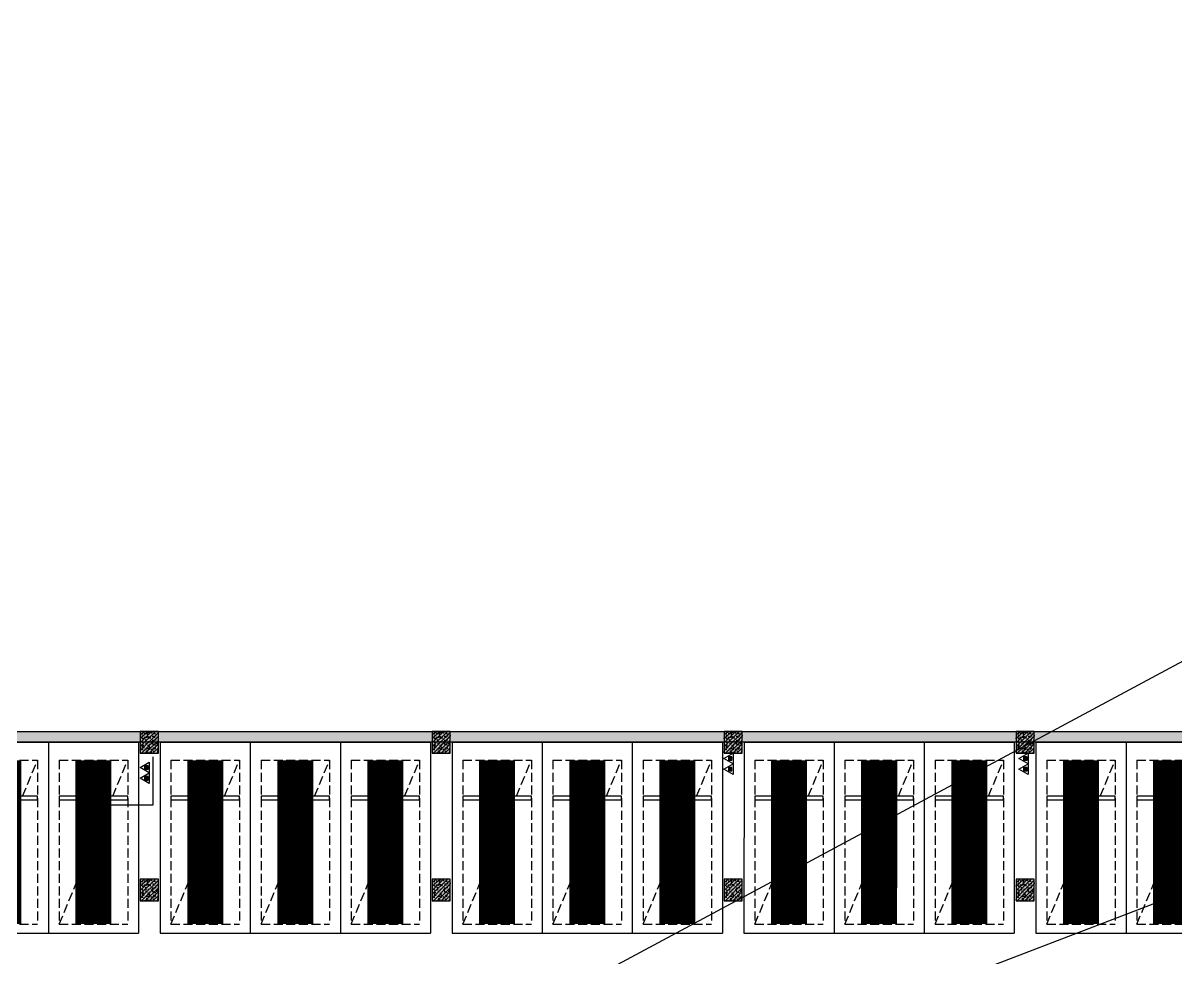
# Model space of a CAD drawing. Extents: x -1338203 to 1886333, y -783476 to 1038610.
# Drawn here: x 764153 to 796142, y 201541 to 227501 of the extents above; entities that cross this region are included whole.
import ezdxf

# ---------------------------------------------------------------- set-up
doc = ezdxf.new("R2010")
doc.units = 0
doc.header["$LTSCALE"] = 1000
doc.header["$MEASUREMENT"] = 0
doc.linetypes.add('A-001-平面B2$0$__DASH', pattern=[0.35, 0.25, -0.1])
for name, color, linetype in [('A-001-车位参照B1$0$A-001-车位参照B1$0$0A-P-PKNG-CAR(A)', 43, 'Continuous'), ('p-a-regular', 5, 'Continuous'), ('S001地下一墙柱$0$0S-CW-HATCH', 251, 'Continuous'), ('S001地下一墙柱$0$0S-CW-HATCH-UP', 251, 'Continuous'), ('S001地下一墙柱$0$0S-CW-LINE', 72, 'Continuous'), ('S001地下一墙柱$0$S001地下一墙柱$0$0S-CC-LINE', 52, 'Continuous'), ('S001地下一墙柱$0$S001地下一墙柱$0$0S-CW-HATCH', 251, 'Continuous'), ('S001地下一墙柱$0$S001地下一墙柱$0$0S-CW-HATCH-UP', 251, 'Continuous'), ('负一层消火栓$0$0P-DIM-FH', 3, 'Continuous'), ('负一层消火栓$0$0P-EQUIP-FH', 7, 'Continuous')]:
    doc.layers.add(name, color=color, linetype=linetype)
doc.layers.add('AAD-A-PROOF', color=30, linetype='Continuous', plot=False)
doc.layers.add('负一层消火栓$0$AAD-A-MODIFY_20230609', color=201, linetype='Continuous', plot=False)

# ---------------------------------------------------------------- blocks, each defined once
blk = doc.blocks.new('S001地下一墙柱')
at = {"layer": 'S001地下一墙柱$0$0S-CW-HATCH'}
h = blk.add_hatch(color=256, dxfattribs=at)
h.dxf.hatch_style = 1
h.paths.add_polyline_path([(-17309, -74640), (-17309, -99060), (34241, -99060), (34241, -105249), (33841, -105249), (33841, -99360), (-17609, -99360), (-17609, -74640)])
at = {"layer": 'S001地下一墙柱$0$0S-CW-HATCH-UP'}
h = blk.add_hatch(dxfattribs=at)
h.set_pattern_fill('钢筋混凝土', color=256, scale=30)
h.set_pattern_definition([(45, (-10063346.176, -927328.15), (-53.0330086, 53.0330086), []), (50, (-10063346.18, -927328.15), (215.1780548, -18.8256405), [22.5, -247.5]), (355, (-10063346.18, -927328.15), (-41.6254, 225.65764), [18, -198]), (100.4514, (-10063328.24, -927329.72), (173.5528145, 206.8318626), [19.122057, -210.3426336]), (46.1842, (-10063346.18, -927268.15), (320.1723146, -49.655704), [33.75, -371.25]), (96.6356, (-10063319.5, -927272.3), (280.398812, 292.235361), [28.683086, -315.5139]), (351.1842, (-10063346.18, -927268.15), (280.398584, 292.23558), [27, -297]), (21, (-10063316.18, -927283.15), (179.0721156, -120.7856672), [22.5, -247.5]), (326, (-10063316.18, -927283.15), (72.9945996, 217.5450135), [18, -198]), (71.4514, (-10063301.25, -927293.21), (252.0667886, 96.759149), [19.122057, -210.3426336]), (37.5, (-10063346.176, -927328.15), (3.6479566, 99.86815615), [0, -195.6, 0, -201, 0, -198.75]), (7.5, (-10063346.18, -927328.15), (78.9208612, 118.3235136), [0, -114.6, 0, -191.1, 0, -75.75]), (327.5, (-10063413.076, -927328.15), (160.14673085, -6.7664615), [0, -75, 0, -234, 0, -310.5]), (317.5, (-10063443.08, -927328.15), (174.9558508, 30.0314947), [0, -97.5, 0, -155.4, 0, -220.5])])
h.paths.add_polyline_path([(-17309, -74640), (-17309, -99060), (34241, -99060), (34241, -105249), (33841, -105249), (33841, -99360), (-17609, -99360), (-17609, -74640)])
at = {"layer": 'S001地下一墙柱$0$S001地下一墙柱$0$0S-CW-HATCH'}
h = blk.add_hatch(color=256, dxfattribs=at)
h.dxf.hatch_style = 1
h.paths.add_polyline_path([(1541, -99060), (1041, -99060), (1041, -99660), (1541, -99660)])
h = blk.add_hatch(color=256, dxfattribs=at)
h.dxf.hatch_style = 1
h.paths.add_polyline_path([(1541, -99060), (1041, -99060), (1041, -99660), (1541, -99660)])
h = blk.add_hatch(color=256, dxfattribs=at)
h.dxf.hatch_style = 1
h.paths.add_polyline_path([(9641, -99060), (9141, -99060), (9141, -99660), (9641, -99660)])
h = blk.add_hatch(color=256, dxfattribs=at)
h.dxf.hatch_style = 1
h.paths.add_polyline_path([(9641, -99060), (9141, -99060), (9141, -99660), (9641, -99660)])
h = blk.add_hatch(color=256, dxfattribs=at)
h.dxf.hatch_style = 1
h.paths.add_polyline_path([(17741, -99060), (17241, -99060), (17241, -99660), (17741, -99660)])
h = blk.add_hatch(color=256, dxfattribs=at)
h.dxf.hatch_style = 1
h.paths.add_polyline_path([(17741, -99060), (17241, -99060), (17241, -99660), (17741, -99660)])
h = blk.add_hatch(color=256, dxfattribs=at)
h.dxf.hatch_style = 1
h.paths.add_polyline_path([(25841, -99060), (25341, -99060), (25341, -99660), (25841, -99660)])
h = blk.add_hatch(color=256, dxfattribs=at)
h.dxf.hatch_style = 1
h.paths.add_polyline_path([(25841, -99060), (25341, -99060), (25341, -99660), (25841, -99660)])
h = blk.add_hatch(color=256, dxfattribs=at)
h.dxf.hatch_style = 1
h.paths.add_polyline_path([(1541, -103160), (1041, -103160), (1041, -103760), (1541, -103760)])
h = blk.add_hatch(color=256, dxfattribs=at)
h.dxf.hatch_style = 1
h.paths.add_polyline_path([(9641, -103160), (9141, -103160), (9141, -103760), (9641, -103760)])
h = blk.add_hatch(color=256, dxfattribs=at)
h.dxf.hatch_style = 1
h.paths.add_polyline_path([(17741, -103160), (17241, -103160), (17241, -103760), (17741, -103760)])
h = blk.add_hatch(color=256, dxfattribs=at)
h.dxf.hatch_style = 1
h.paths.add_polyline_path([(25841, -103160), (25341, -103160), (25341, -103760), (25841, -103760)])
at = {"layer": 'S001地下一墙柱$0$S001地下一墙柱$0$0S-CW-HATCH-UP'}
h = blk.add_hatch(dxfattribs=at)
h.set_pattern_fill('钢筋混凝土', color=256, scale=30)
h.set_pattern_definition([(45, (33851.965, -90108.27), (-53.03301, 53.03301), []), (50, (33851.97, -90108.27), (215.1781, -18.8256), [22.5, -247.5]), (355, (33851.97, -90108.27), (-41.6254, 225.6576), [18, -198]), (100.4514, (33869.9, -90109.84), (173.5528, 206.8319), [19.122, -210.3426]), (46.1842, (33851.97, -90048.27), (320.1723, -49.6557), [33.75, -371.25]), (96.6356, (33878.65, -90052.4), (280.3988, 292.2354), [28.683, -315.514]), (351.1842, (33851.97, -90048.27), (280.3986, 292.2356), [27, -297]), (21, (33881.97, -90063.27), (179.0721, -120.7857), [22.5, -247.5]), (326, (33881.97, -90063.27), (72.9946, 217.545), [18, -198]), (71.4514, (33896.89, -90073.34), (252.0668, 96.7591), [19.122, -210.3426]), (37.5, (33851.965, -90108.27), (3.64796, 99.86816), [0, -195.6, 0, -201, 0, -198.75]), (7.5, (33851.97, -90108.27), (78.92086, 118.3235), [0, -114.6, 0, -191.1, 0, -75.75]), (327.5, (33785.065, -90108.27), (160.14673, -6.76646), [0, -75, 0, -234, 0, -310.5]), (317.5, (33755.07, -90108.27), (174.95585, 30.0315), [0, -97.5, 0, -155.4, 0, -220.5])])
h.paths.add_polyline_path([(1541, -99060), (1041, -99060), (1041, -99660), (1541, -99660)])
h = blk.add_hatch(dxfattribs=at)
h.set_pattern_fill('钢筋混凝土', color=256, scale=30)
h.set_pattern_definition([(45, (33851.965, -90108.26), (-53.03301, 53.03301), []), (50, (33851.97, -90108.26), (215.1781, -18.8256), [22.5, -247.5]), (355, (33851.97, -90108.26), (-41.6254, 225.6576), [18, -198]), (100.4514, (33869.9, -90109.83), (173.5528, 206.8319), [19.122, -210.3426]), (46.1842, (33851.97, -90048.26), (320.1723, -49.6557), [33.75, -371.25]), (96.6356, (33878.65, -90052.4), (280.3988, 292.2354), [28.683, -315.514]), (351.1842, (33851.97, -90048.26), (280.3986, 292.2356), [27, -297]), (21, (33881.97, -90063.26), (179.0721, -120.7857), [22.5, -247.5]), (326, (33881.97, -90063.26), (72.9946, 217.545), [18, -198]), (71.4514, (33896.89, -90073.33), (252.0668, 96.7591), [19.122, -210.3426]), (37.5, (33851.965, -90108.26), (3.64796, 99.86816), [0, -195.6, 0, -201, 0, -198.75]), (7.5, (33851.97, -90108.26), (78.92086, 118.3235), [0, -114.6, 0, -191.1, 0, -75.75]), (327.5, (33785.065, -90108.26), (160.14673, -6.76646), [0, -75, 0, -234, 0, -310.5]), (317.5, (33755.07, -90108.26), (174.95585, 30.0315), [0, -97.5, 0, -155.4, 0, -220.5])])
h.paths.add_polyline_path([(1541, -99060), (1041, -99060), (1041, -99660), (1541, -99660)])
h = blk.add_hatch(dxfattribs=at)
h.set_pattern_fill('钢筋混凝土', color=256, scale=30)
h.set_pattern_definition([(45, (41951.965, -90108.27), (-53.03301, 53.03301), []), (50, (41951.97, -90108.27), (215.1781, -18.8256), [22.5, -247.5]), (355, (41951.97, -90108.27), (-41.6254, 225.6576), [18, -198]), (100.4514, (41969.9, -90109.84), (173.5528, 206.8319), [19.122, -210.3426]), (46.1842, (41951.97, -90048.27), (320.1723, -49.6557), [33.75, -371.25]), (96.6356, (41978.65, -90052.4), (280.3988, 292.2354), [28.683, -315.514]), (351.1842, (41951.97, -90048.27), (280.3986, 292.2356), [27, -297]), (21, (41981.97, -90063.27), (179.0721, -120.7857), [22.5, -247.5]), (326, (41981.97, -90063.27), (72.9946, 217.545), [18, -198]), (71.4514, (41996.89, -90073.34), (252.0668, 96.7591), [19.122, -210.3426]), (37.5, (41951.965, -90108.27), (3.64796, 99.86816), [0, -195.6, 0, -201, 0, -198.75]), (7.5, (41951.97, -90108.27), (78.92086, 118.3235), [0, -114.6, 0, -191.1, 0, -75.75]), (327.5, (41885.065, -90108.27), (160.14673, -6.76646), [0, -75, 0, -234, 0, -310.5]), (317.5, (41855.07, -90108.27), (174.95585, 30.0315), [0, -97.5, 0, -155.4, 0, -220.5])])
h.paths.add_polyline_path([(9641, -99060), (9141, -99060), (9141, -99660), (9641, -99660)])
h = blk.add_hatch(dxfattribs=at)
h.set_pattern_fill('钢筋混凝土', color=256, scale=30)
h.set_pattern_definition([(45, (41951.965, -90108.26), (-53.03301, 53.03301), []), (50, (41951.97, -90108.26), (215.1781, -18.8256), [22.5, -247.5]), (355, (41951.97, -90108.26), (-41.6254, 225.6576), [18, -198]), (100.4514, (41969.9, -90109.83), (173.5528, 206.8319), [19.122, -210.3426]), (46.1842, (41951.97, -90048.26), (320.1723, -49.6557), [33.75, -371.25]), (96.6356, (41978.65, -90052.4), (280.3988, 292.2354), [28.683, -315.514]), (351.1842, (41951.97, -90048.26), (280.3986, 292.2356), [27, -297]), (21, (41981.97, -90063.26), (179.0721, -120.7857), [22.5, -247.5]), (326, (41981.97, -90063.26), (72.9946, 217.545), [18, -198]), (71.4514, (41996.89, -90073.33), (252.0668, 96.7591), [19.122, -210.3426]), (37.5, (41951.965, -90108.26), (3.64796, 99.86816), [0, -195.6, 0, -201, 0, -198.75]), (7.5, (41951.97, -90108.26), (78.92086, 118.3235), [0, -114.6, 0, -191.1, 0, -75.75]), (327.5, (41885.065, -90108.26), (160.14673, -6.76646), [0, -75, 0, -234, 0, -310.5]), (317.5, (41855.07, -90108.26), (174.95585, 30.0315), [0, -97.5, 0, -155.4, 0, -220.5])])
h.paths.add_polyline_path([(9641, -99060), (9141, -99060), (9141, -99660), (9641, -99660)])
h = blk.add_hatch(dxfattribs=at)
h.set_pattern_fill('钢筋混凝土', color=256, scale=30)
h.set_pattern_definition([(45, (50051.965, -90108.27), (-53.03301, 53.03301), []), (50, (50051.97, -90108.27), (215.1781, -18.8256), [22.5, -247.5]), (355, (50051.97, -90108.27), (-41.6254, 225.6576), [18, -198]), (100.4514, (50069.9, -90109.84), (173.5528, 206.8319), [19.122, -210.3426]), (46.1842, (50051.97, -90048.27), (320.1723, -49.6557), [33.75, -371.25]), (96.6356, (50078.65, -90052.4), (280.3988, 292.2354), [28.683, -315.514]), (351.1842, (50051.97, -90048.27), (280.3986, 292.2356), [27, -297]), (21, (50081.97, -90063.27), (179.0721, -120.7857), [22.5, -247.5]), (326, (50081.97, -90063.27), (72.9946, 217.545), [18, -198]), (71.4514, (50096.89, -90073.34), (252.0668, 96.7591), [19.122, -210.3426]), (37.5, (50051.965, -90108.27), (3.64796, 99.86816), [0, -195.6, 0, -201, 0, -198.75]), (7.5, (50051.97, -90108.27), (78.92086, 118.3235), [0, -114.6, 0, -191.1, 0, -75.75]), (327.5, (49985.065, -90108.27), (160.14673, -6.76646), [0, -75, 0, -234, 0, -310.5]), (317.5, (49955.07, -90108.27), (174.95585, 30.0315), [0, -97.5, 0, -155.4, 0, -220.5])])
h.paths.add_polyline_path([(17741, -99060), (17241, -99060), (17241, -99660), (17741, -99660)])
h = blk.add_hatch(dxfattribs=at)
h.set_pattern_fill('钢筋混凝土', color=256, scale=30)
h.set_pattern_definition([(45, (50051.965, -90108.26), (-53.03301, 53.03301), []), (50, (50051.97, -90108.26), (215.1781, -18.8256), [22.5, -247.5]), (355, (50051.97, -90108.26), (-41.6254, 225.6576), [18, -198]), (100.4514, (50069.9, -90109.83), (173.5528, 206.8319), [19.122, -210.3426]), (46.1842, (50051.97, -90048.26), (320.1723, -49.6557), [33.75, -371.25]), (96.6356, (50078.65, -90052.4), (280.3988, 292.2354), [28.683, -315.514]), (351.1842, (50051.97, -90048.26), (280.3986, 292.2356), [27, -297]), (21, (50081.97, -90063.26), (179.0721, -120.7857), [22.5, -247.5]), (326, (50081.97, -90063.26), (72.9946, 217.545), [18, -198]), (71.4514, (50096.89, -90073.33), (252.0668, 96.7591), [19.122, -210.3426]), (37.5, (50051.965, -90108.26), (3.64796, 99.86816), [0, -195.6, 0, -201, 0, -198.75]), (7.5, (50051.97, -90108.26), (78.92086, 118.3235), [0, -114.6, 0, -191.1, 0, -75.75]), (327.5, (49985.065, -90108.26), (160.14673, -6.76646), [0, -75, 0, -234, 0, -310.5]), (317.5, (49955.07, -90108.26), (174.95585, 30.0315), [0, -97.5, 0, -155.4, 0, -220.5])])
h.paths.add_polyline_path([(17741, -99060), (17241, -99060), (17241, -99660), (17741, -99660)])
h = blk.add_hatch(dxfattribs=at)
h.set_pattern_fill('钢筋混凝土', color=256, scale=30)
h.set_pattern_definition([(45, (58151.965, -90108.25), (-53.03301, 53.03301), []), (50, (58151.97, -90108.25), (215.1781, -18.8256), [22.5, -247.5]), (355, (58151.97, -90108.25), (-41.6254, 225.6576), [18, -198]), (100.4514, (58169.9, -90109.82), (173.5528, 206.8319), [19.122, -210.3426]), (46.1842, (58151.97, -90048.25), (320.1723, -49.6557), [33.75, -371.25]), (96.6356, (58178.65, -90052.4), (280.3988, 292.2354), [28.683, -315.514]), (351.1842, (58151.97, -90048.25), (280.3986, 292.2356), [27, -297]), (21, (58181.97, -90063.25), (179.0721, -120.7857), [22.5, -247.5]), (326, (58181.97, -90063.25), (72.9946, 217.545), [18, -198]), (71.4514, (58196.89, -90073.32), (252.0668, 96.7591), [19.122, -210.3426]), (37.5, (58151.965, -90108.25), (3.64796, 99.86816), [0, -195.6, 0, -201, 0, -198.75]), (7.5, (58151.97, -90108.25), (78.92086, 118.3235), [0, -114.6, 0, -191.1, 0, -75.75]), (327.5, (58085.065, -90108.25), (160.14673, -6.76646), [0, -75, 0, -234, 0, -310.5]), (317.5, (58055.07, -90108.25), (174.95585, 30.0315), [0, -97.5, 0, -155.4, 0, -220.5])])
h.paths.add_polyline_path([(25841, -99060), (25341, -99060), (25341, -99660), (25841, -99660)])
h = blk.add_hatch(dxfattribs=at)
h.set_pattern_fill('钢筋混凝土', color=256, scale=30)
h.set_pattern_definition([(45, (58151.965, -90108.24), (-53.03301, 53.03301), []), (50, (58151.97, -90108.24), (215.1781, -18.8256), [22.5, -247.5]), (355, (58151.97, -90108.24), (-41.6254, 225.6576), [18, -198]), (100.4514, (58169.9, -90109.81), (173.5528, 206.8319), [19.122, -210.3426]), (46.1842, (58151.97, -90048.24), (320.1723, -49.6557), [33.75, -371.25]), (96.6356, (58178.65, -90052.38), (280.3988, 292.2354), [28.683, -315.514]), (351.1842, (58151.97, -90048.24), (280.3986, 292.2356), [27, -297]), (21, (58181.97, -90063.24), (179.0721, -120.7857), [22.5, -247.5]), (326, (58181.97, -90063.24), (72.9946, 217.545), [18, -198]), (71.4514, (58196.89, -90073.3), (252.0668, 96.7591), [19.122, -210.3426]), (37.5, (58151.965, -90108.24), (3.64796, 99.86816), [0, -195.6, 0, -201, 0, -198.75]), (7.5, (58151.97, -90108.24), (78.92086, 118.3235), [0, -114.6, 0, -191.1, 0, -75.75]), (327.5, (58085.065, -90108.24), (160.14673, -6.76646), [0, -75, 0, -234, 0, -310.5]), (317.5, (58055.07, -90108.24), (174.95585, 30.0315), [0, -97.5, 0, -155.4, 0, -220.5])])
h.paths.add_polyline_path([(25841, -99060), (25341, -99060), (25341, -99660), (25841, -99660)])
h = blk.add_hatch(dxfattribs=at)
h.set_pattern_fill('钢筋混凝土', color=256, scale=30)
h.set_pattern_definition([(45, (33851.965, -94208.27), (-53.03301, 53.03301), []), (50, (33851.97, -94208.27), (215.1781, -18.8256), [22.5, -247.5]), (355, (33851.97, -94208.27), (-41.6254, 225.6576), [18, -198]), (100.4514, (33869.9, -94209.84), (173.5528, 206.8319), [19.122, -210.3426]), (46.1842, (33851.97, -94148.27), (320.1723, -49.6557), [33.75, -371.25]), (96.6356, (33878.65, -94152.4), (280.3988, 292.2354), [28.683, -315.514]), (351.1842, (33851.97, -94148.27), (280.3986, 292.2356), [27, -297]), (21, (33881.97, -94163.27), (179.0721, -120.7857), [22.5, -247.5]), (326, (33881.97, -94163.27), (72.9946, 217.545), [18, -198]), (71.4514, (33896.89, -94173.34), (252.0668, 96.7591), [19.122, -210.3426]), (37.5, (33851.965, -94208.27), (3.64796, 99.86816), [0, -195.6, 0, -201, 0, -198.75]), (7.5, (33851.97, -94208.27), (78.92086, 118.3235), [0, -114.6, 0, -191.1, 0, -75.75]), (327.5, (33785.065, -94208.27), (160.14673, -6.76646), [0, -75, 0, -234, 0, -310.5]), (317.5, (33755.07, -94208.27), (174.95585, 30.0315), [0, -97.5, 0, -155.4, 0, -220.5])])
h.paths.add_polyline_path([(1541, -103160), (1041, -103160), (1041, -103760), (1541, -103760)])
h = blk.add_hatch(dxfattribs=at)
h.set_pattern_fill('钢筋混凝土', color=256, scale=30)
h.set_pattern_definition([(45, (41951.965, -94208.27), (-53.03301, 53.03301), []), (50, (41951.97, -94208.27), (215.1781, -18.8256), [22.5, -247.5]), (355, (41951.97, -94208.27), (-41.6254, 225.6576), [18, -198]), (100.4514, (41969.9, -94209.84), (173.5528, 206.8319), [19.122, -210.3426]), (46.1842, (41951.97, -94148.27), (320.1723, -49.6557), [33.75, -371.25]), (96.6356, (41978.65, -94152.4), (280.3988, 292.2354), [28.683, -315.514]), (351.1842, (41951.97, -94148.27), (280.3986, 292.2356), [27, -297]), (21, (41981.97, -94163.27), (179.0721, -120.7857), [22.5, -247.5]), (326, (41981.97, -94163.27), (72.9946, 217.545), [18, -198]), (71.4514, (41996.89, -94173.34), (252.0668, 96.7591), [19.122, -210.3426]), (37.5, (41951.965, -94208.27), (3.64796, 99.86816), [0, -195.6, 0, -201, 0, -198.75]), (7.5, (41951.97, -94208.27), (78.92086, 118.3235), [0, -114.6, 0, -191.1, 0, -75.75]), (327.5, (41885.065, -94208.27), (160.14673, -6.76646), [0, -75, 0, -234, 0, -310.5]), (317.5, (41855.07, -94208.27), (174.95585, 30.0315), [0, -97.5, 0, -155.4, 0, -220.5])])
h.paths.add_polyline_path([(9641, -103160), (9141, -103160), (9141, -103760), (9641, -103760)])
h = blk.add_hatch(dxfattribs=at)
h.set_pattern_fill('钢筋混凝土', color=256, scale=30)
h.set_pattern_definition([(45, (50051.965, -94208.27), (-53.03301, 53.03301), []), (50, (50051.97, -94208.27), (215.1781, -18.8256), [22.5, -247.5]), (355, (50051.97, -94208.27), (-41.6254, 225.6576), [18, -198]), (100.4514, (50069.9, -94209.84), (173.5528, 206.8319), [19.122, -210.3426]), (46.1842, (50051.97, -94148.27), (320.1723, -49.6557), [33.75, -371.25]), (96.6356, (50078.65, -94152.4), (280.3988, 292.2354), [28.683, -315.514]), (351.1842, (50051.97, -94148.27), (280.3986, 292.2356), [27, -297]), (21, (50081.97, -94163.27), (179.0721, -120.7857), [22.5, -247.5]), (326, (50081.97, -94163.27), (72.9946, 217.545), [18, -198]), (71.4514, (50096.89, -94173.34), (252.0668, 96.7591), [19.122, -210.3426]), (37.5, (50051.965, -94208.27), (3.64796, 99.86816), [0, -195.6, 0, -201, 0, -198.75]), (7.5, (50051.97, -94208.27), (78.92086, 118.3235), [0, -114.6, 0, -191.1, 0, -75.75]), (327.5, (49985.065, -94208.27), (160.14673, -6.76646), [0, -75, 0, -234, 0, -310.5]), (317.5, (49955.07, -94208.27), (174.95585, 30.0315), [0, -97.5, 0, -155.4, 0, -220.5])])
h.paths.add_polyline_path([(17741, -103160), (17241, -103160), (17241, -103760), (17741, -103760)])
h = blk.add_hatch(dxfattribs=at)
h.set_pattern_fill('钢筋混凝土', color=256, scale=30)
h.set_pattern_definition([(45, (58151.965, -94208.25), (-53.03301, 53.03301), []), (50, (58151.97, -94208.25), (215.1781, -18.8256), [22.5, -247.5]), (355, (58151.97, -94208.25), (-41.6254, 225.6576), [18, -198]), (100.4514, (58169.9, -94209.82), (173.5528, 206.8319), [19.122, -210.3426]), (46.1842, (58151.97, -94148.25), (320.1723, -49.6557), [33.75, -371.25]), (96.6356, (58178.65, -94152.4), (280.3988, 292.2354), [28.683, -315.514]), (351.1842, (58151.97, -94148.25), (280.3986, 292.2356), [27, -297]), (21, (58181.97, -94163.25), (179.0721, -120.7857), [22.5, -247.5]), (326, (58181.97, -94163.25), (72.9946, 217.545), [18, -198]), (71.4514, (58196.89, -94173.32), (252.0668, 96.7591), [19.122, -210.3426]), (37.5, (58151.965, -94208.25), (3.64796, 99.86816), [0, -195.6, 0, -201, 0, -198.75]), (7.5, (58151.97, -94208.25), (78.92086, 118.3235), [0, -114.6, 0, -191.1, 0, -75.75]), (327.5, (58085.065, -94208.25), (160.14673, -6.76646), [0, -75, 0, -234, 0, -310.5]), (317.5, (58055.07, -94208.25), (174.95585, 30.0315), [0, -97.5, 0, -155.4, 0, -220.5])])
h.paths.add_polyline_path([(25841, -103160), (25341, -103160), (25341, -103760), (25841, -103760)])
at = {"layer": 'S001地下一墙柱$0$0S-CW-LINE', "elevation": 0, "flags": 128}
blk.add_lwpolyline([(-17309, -74640), (-17309, -99060), (34241, -99060), (34241, -105249), (33841, -105249), (33841, -99360), (-17609, -99360), (-17609, -74640)], close=True, dxfattribs=at)
at = {"layer": 'S001地下一墙柱$0$S001地下一墙柱$0$0S-CC-LINE'}
for points in [[(1541, -99060), (1041, -99060), (1041, -99660), (1541, -99660)], [(1541, -99060), (1041, -99060), (1041, -99660), (1541, -99660)], [(9641, -99060), (9141, -99060), (9141, -99660), (9641, -99660)], [(9641, -99060), (9141, -99060), (9141, -99660), (9641, -99660)], [(17741, -99060), (17241, -99060), (17241, -99660), (17741, -99660)], [(17741, -99060), (17241, -99060), (17241, -99660), (17741, -99660)], [(25841, -99060), (25341, -99060), (25341, -99660), (25841, -99660)], [(25841, -99060), (25341, -99060), (25341, -99660), (25841, -99660)], [(1541, -103160), (1041, -103160), (1041, -103760), (1541, -103760)], [(9641, -103160), (9141, -103160), (9141, -103760), (9641, -103760)], [(17741, -103160), (17241, -103160), (17241, -103760), (17741, -103760)], [(25841, -103160), (25341, -103160), (25341, -103760), (25841, -103760)]]:
    blk.add_lwpolyline(points, close=True, dxfattribs=at)
blk = doc.blocks.new('负一层消火栓$0$$TwtSys$00000546')
h = blk.add_hatch()
h.set_pattern_fill('ANSI31', color=256, scale=200, style=0)
h.set_pattern_definition([(45, (-38543.802, -6670.83), (-17.67767, 17.67767), [])])
h.paths.add_polyline_path([(-65, 174), (65, 174), (65, 44), (-65, 44)])
for points in [[(0, 344), (-198, 0), (198, 0)], [(-65, 174), (65, 174), (65, 44), (-65, 44)]]:
    blk.add_lwpolyline(points, close=True)
blk = doc.blocks.new('负一层消火栓')
at = {"layer": '负一层消火栓$0$0P-DIM-FH'}
for p, q in [((1391, -99760, 800), (1391, -101110, 800)), ((1391, -101110, 800), (-583, -101110, 800))]:
    blk.add_line(p, q, dxfattribs=at)
at = {"layer": '负一层消火栓$0$AAD-A-MODIFY_20230609', "color": 4}
blk.add_line((-30597, -129633), (108874, -54708), dxfattribs=at)
at = {"layer": '负一层消火栓$0$0P-EQUIP-FH', "xscale": -0.7500000000000013, "yscale": 0.7500000000000013, "zscale": 0.75, "rotation": 90}
for p in [(17491, -99809), (25679, -99809), (1291, -100061, 1600), (17491, -100106), (25679, -100106), (1291, -100359, 1600)]:
    blk.add_blockref('负一层消火栓$0$$TwtSys$00000546', p, dxfattribs=at)
blk = doc.blocks.new('A-001-车位参照B1$0$A-001-车位参照B1$0$A-001-车位参照B1$0$ddd')
for p, q in [((0, 2500), (5300, 2500)), ((0, 2500), (0, 0)), ((5300, 2500), (5300, 0)), ((0, 0), (5300, 0))]:
    blk.add_line(p, q)
at = {"linetype": 'A-001-平面B2$0$__DASH'}
for p, q in [((500, 2200), (500, 300)), ((500, 2200), (5050, 2200)), ((5050, 2200), (5050, 300)), ((500, 300), (5050, 300))]:
    blk.add_line(p, q, dxfattribs=at)
blk.add_lwpolyline([(5050, 2200), (500, 300)], dxfattribs=at)
blk.add_lwpolyline([(1500, 300), (1500, 2200), (1600, 2200), (1600, 300)], close=True)
at = {"layer": 'p-a-regular', "ltscale": 0.002, "const_width": 1000}
blk.add_lwpolyline([(500, 1250), (5050, 1250)], dxfattribs=at)

msp = doc.modelspace()

# ---------------------------------------------------------------- linework, layer by layer
at = {"layer": 'AAD-A-PROOF', "color": 241, "ltscale": 0.002}
msp.add_line((733583.1, 179308.3), (916777.7, 249530.2), dxfattribs=at)

# ---------------------------------------------------------------- block references
at = {"ltscale": 0.002}
for name in ['S001地下一墙柱', '负一层消火栓']:
    msp.add_blockref(name, (766365.4, 306889.1), dxfattribs=at)
at = {"layer": 'A-001-车位参照B1$0$A-001-车位参照B1$0$0A-P-PKNG-CAR(A)', "linetype": 'Continuous', "xscale": -1, "rotation": 89.99727645939184}
for p in [(764856.7, 207529.1), (767356.7, 207529.1), (770456.7, 207529.1), (772956.7, 207529.1), (775456.7, 207529.1), (778556.7, 207529.1), (781056.7, 207529.1), (783556.7, 207529.1), (786656.7, 207529.1), (789156.7, 207529.1), (791656.7, 207529.1), (794756.7, 207529.1), (797256.7, 207529)]:
    msp.add_blockref('A-001-车位参照B1$0$A-001-车位参照B1$0$A-001-车位参照B1$0$ddd', p, dxfattribs=at)

doc.saveas('drawing.dxf')
